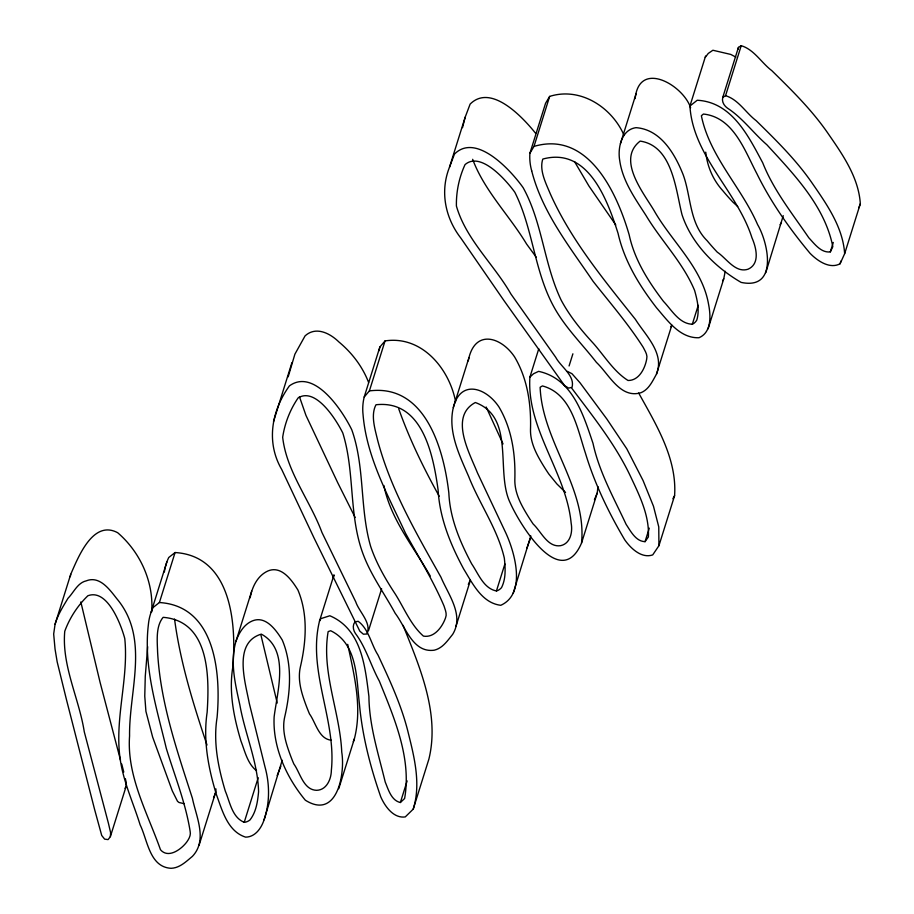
<?xml version="1.0" encoding="UTF-8"?>
<svg xmlns="http://www.w3.org/2000/svg" width="914" height="914" viewBox="0 0 914 914"><rect width="100%" height="100%" fill="white"/><g stroke="black" fill="none" stroke-linecap="round" stroke-linejoin="round"><path stroke-width="1.37" d="M151.69 611.946C153.86 582.024 140.265 552.147 117.689 532.725C92.92 519.381 78.204 557.334 70.732 574.289L55.069 624.285L53.675 634.008L55.046 649.089L57.171 661.862L66.322 699.084L94.588 809.416L101.717 835.487L104.63 839.132L108.092 839.6L110.365 836.653L126.029 786.657L126.281 782.704L125.355 778.705M597.985 486.591L597.219 493L581.555 542.996C560.762 591.598 520.055 524.933 510.332 503.146C495.022 472.23 515.896 417.515 475.326 402.514C449.117 416.533 469.385 452.773 477.416 472.789L505.579 532.451C514.868 552.353 526.624 593.677 500.792 605.297C481.952 603.057 472.629 583.578 463.752 569.114C450.453 544.516 439.645 518.044 438.092 489.824C433.259 455.332 422.725 399.624 375.997 404.753C370.501 415.082 374.969 428.906 377.562 439.92C390.278 488.727 416.167 532.976 440.651 576.665L440.936 577.157C448.283 594.648 464.461 615.225 452.659 634.373C447.506 640.68 442.639 648.255 434.184 650.208C412.785 653.064 405.713 627.095 395.191 613.305C384.794 594.191 371.838 576.494 363.875 556.089C348.348 516.73 355.215 472.744 342.796 432.996C336.375 420.04 315.867 386.885 298.135 397.898C290.104 409.598 284.768 423.239 282.677 437.269C286.516 471.67 310.12 500.564 321.945 532.451L355.752 601.858C359.179 612.06 371.964 623.051 366.88 633.996L363.406 634.202L359.819 631.163L313.993 537.866L281.729 469.51C265.837 442.216 271.572 410.649 289.407 385.879C314.416 367.748 342.739 411.129 351.787 429.82C365.063 467.157 359.59 508.298 370.65 546.412C376.419 563.55 385.582 579.35 395.499 594.397C404.274 608.404 410.969 625.199 423.433 636.11C434.264 638.052 442.273 626.993 445.495 617.978C447.277 613.945 445.164 609.798 443.998 605.913C433.202 580.664 418.772 557.243 405.519 533.262L405.393 533.011C387.913 495.205 366.514 456.92 363.052 414.625A53.492 51.881 17.4 0 1 364.195 397.019L379.858 347.023L385.057 340.911C421.777 335.312 449.231 368.502 455.606 401.646M581.555 542.996C586.879 487.185 542.265 441.805 540.128 387.262L542.436 385.925C571.57 393.751 577.202 428.346 585.417 453.093C594.534 483.495 608.644 512.583 624.742 539.831C630.66 548.251 641.468 558.785 652.71 554.901L658.925 545.715L658.766 526.921L653.487 506.265L643.068 480.536L626.764 448.763L606.827 418.989L580.013 382.772L571.97 373.723L567.388 371.37M658.925 545.715L674.589 495.719C677.16 458.44 656.001 424.37 638.658 392.997M147.668 646.701L145.269 676.303L144.766 696.16L145.92 711.366L152.638 737.072L172.3 790.896L177.499 801.281L178.995 802.481L183.897 803.623M535.73 133.455C523.025 117.552 491.126 83.094 470.127 104.105L465.18 117.186L449.505 167.182C439.828 191.357 445.152 217.852 460.839 238.074L503.98 300.603L564.612 385.662L568.645 388.096L572.027 387.342C575.192 375.665 560.785 366.868 555.723 357.305L510.892 293.977C493.948 264.295 465.923 239.468 456.406 206.016C456.12 191.837 459.091 177.487 465.043 164.611C480.787 150.89 506.39 180.561 514.833 192.26C533.673 229.608 534.267 274.28 556.089 310.726C567.32 329.657 583.018 345.126 596.431 362.39C609.09 374.317 620.229 398.904 640.954 392.723C648.951 389.433 652.47 381.172 656.481 374.123C664.912 353.215 645.524 335.518 635.413 319.363L635.059 318.929C603.686 279.57 570.85 239.891 550.194 193.597C545.829 183.12 539.111 170.198 542.802 159.059C588.193 146.651 607.502 200.166 618.07 233.401C624.308 261.096 639.343 285.556 656.526 307.789C667.677 320.654 679.993 338.454 698.993 337.734C711.88 332.205 710.772 315.444 708.51 303.985C702.066 267.391 671.527 241.49 653.921 210.311C642.782 191.803 616.642 159.31 640.154 141.099C672.601 145.909 675.697 189.826 682.004 214.653C691.532 243.707 715.114 267.276 741.14 282.403C778.202 290.252 768.537 243.318 757.603 224.604C741.437 187.313 709.618 156.408 701.369 115.735L703.414 114.044C733.485 117.243 744.67 150.536 756.895 173.706C770.936 202.348 789.662 228.888 810.044 253.304C817.23 260.661 829.581 269.424 840.069 263.78L844.65 253.704L860.325 203.708C858.612 177.567 842.914 154.957 828.461 134.061C812.432 110.537 792.05 90.509 771.804 70.641C761.522 62.929 754.084 49.47 741.208 45.7L738.432 47.402L722.757 97.398C721.569 101.591 724.037 105.716 727.384 108.092C742.419 117.78 753.353 133.078 766.846 144.743C793.889 174.208 824.862 206.096 832.814 246.7L830.323 251.898C821.035 253.075 814.477 243.787 808.787 237.754C792.289 213.556 773.598 190.272 762.722 162.806C748.303 135.9 731.897 102.14 697.222 100.243L689.921 106.047C692.938 156.123 737.29 191.494 751.959 237.8C756.118 247.374 760.459 263.678 748.052 269.207C735.404 273.366 726.447 258.239 717.307 252.184A216.961 210.426 17.4 0 1 707.208 240.782C689.35 223.279 691.19 196.807 683.226 174.894C675.023 154.112 660.891 129.514 636.041 127.663C621.349 129.605 617.521 148.091 619.715 160.487C622.571 181.075 635.024 198.372 645.97 215.43C661.233 240.919 683.215 262.878 694.629 290.526C697.279 300.032 699.758 310.326 696.799 320.071A12.122 11.756 17.4 0 1 693.498 323.625L692.321 324.23C679.159 323.784 671.653 309.937 663.484 301.392C648.266 281.443 634.487 259.713 629.175 234.852C617.064 193.117 588.422 130.371 533.993 146.4L529.903 153.278A53.492 51.881 17.4 0 0 531.708 170.872M738.158 49.379L738.432 47.402M110.365 836.653L110.617 832.7L108.446 823.365L84.271 731.783C79.038 698.376 61.615 665.563 64.757 631.277C69.647 617.921 77.656 605.628 87.87 595.757C107.395 588.319 121.082 624.616 124.772 638.578C129.011 679.833 113.416 721.397 120.785 762.893C124.521 784.361 133.707 804.126 140.105 824.794C147.657 840.32 149.553 867.089 171.067 868.3C179.772 868.003 186.09 861.548 192.42 856.361C207.832 840.057 196.156 816.728 192.386 798.208L192.203 797.671C176.882 750.291 160.293 702.078 157.596 651.99C157.242 640.714 155.654 626.307 163.126 617.327C209.957 621.097 209.409 677.674 207.135 712.326C202.988 740.146 208.289 768.103 216.458 794.7C222.273 810.558 227.62 831.409 245.626 837.144C255.326 837.041 261.347 828.095 264.089 819.789L282.197 760.242M725.213 271.287L723.762 278.793L708.099 328.789M513.177 593.277L530.817 535.901M635.173 98.598C638.966 59.639 682.964 84.796 690.618 107.726M462.507 127.652L465.18 117.186M70.298 576.677L70.732 574.289M288.173 376.831L294.902 354.164L305.07 335.884C315.936 325.978 330.023 333.267 338.877 341.939C351.959 352.804 362.424 366.468 368.582 382.383M783.252 215.704L765.772 272.68M250.173 597.813C252.024 587.062 257.565 575.546 268.019 570.93C281.455 565.309 291.84 580.207 297.93 590.033C308.167 614.414 306.213 641.788 300.363 667.014C297.85 678.085 300.478 689.362 304.099 699.85A216.938 210.403 17.4 0 0 309.492 713.925C315.73 722.494 318.757 739.015 331.268 740.191M565.56 492.44L556.855 483.917L548.834 474.046A216.938 210.403 17.4 0 1 540.745 461.216C535.113 451.596 530.269 441.028 530.497 429.626C531.251 404.571 527.607 378.933 514.673 357.054C501.729 337.426 476.114 329.029 468.973 357.591L453.31 407.587C447.7 431.625 459.365 455.035 468.699 476.571C479.553 504.06 497.65 529.16 504.334 558.157C505.373 567.948 506.093 578.482 501.558 587.576A12.122 11.756 17.4 0 1 497.707 590.547L496.439 590.958C483.54 588.467 478.353 573.638 471.704 563.915C459.971 541.876 449.951 518.295 448.843 493.023C443.907 449.871 425.593 383.64 369.393 390.906L364.195 397.019M468.254 360.904L468.973 357.591M538.78 348.76L529.892 377.139C526.498 429.294 566.257 472.252 571.147 523.162C572.781 531.731 570.622 543.419 560.75 545.647C547.623 547.772 541.179 531.468 533.17 524.03A216.938 210.403 17.4 0 1 525.07 511.212C519.438 501.592 514.593 491.024 514.833 479.622C515.587 454.566 511.931 428.929 499.01 407.05C486.054 387.422 460.45 379.024 453.31 407.587M705.277 57.342L708.27 53.423L712.886 50.247L730.766 54.429L735.804 57.079M333.347 577.774L334.01 575.043M251.67 591.198L236.006 641.182C229.78 662.33 235.389 684.335 239.914 705.22C245.066 734.159 257.839 762.173 258.582 791.764C257.645 801.544 256.217 811.998 249.956 819.972A12.122 11.756 17.4 0 1 245.558 822.143L244.232 822.303C232.076 817.447 229.894 801.921 225.324 791.147C218.195 767.349 213.088 742.362 217.075 717.501C221.005 674.361 215.921 605.993 159.402 602.532L153.061 607.513A53.492 51.881 17.4 0 0 148.399 624.502C143.304 666.42 156.66 707.984 166.279 748.28L166.439 748.806C174.78 776.077 185.611 802.858 190.112 831.123C191.072 835.088 189.118 838.652 186.924 841.783C181.566 849.14 168.37 859.034 160.476 849.723C147.52 812.969 126.635 776.066 129.571 735.953C128.943 690.321 149.965 638.292 116.912 598.819C109.691 589.679 99.763 575.432 86.282 580.847C77.553 582.789 73.828 592.352 68.024 598.259C63.009 606.565 57.753 614.882 55.069 624.285M264.089 819.789C269.904 802.686 269.79 784.189 264.98 766.869L249.248 703.186C245.26 681.981 232.864 642.622 261.313 634.122C290.092 649.626 277.193 691.795 274.131 716.896C272.578 747.126 286.322 777.266 305.333 800.207C337.106 820.189 345.343 773.827 341.745 752.131C339.997 711.937 321.202 672.121 328.149 631.597L330.685 630.729C357.728 643.867 356.403 678.839 359.488 704.58C362.344 736.01 370.387 767.154 380.761 796.848C384.885 806.274 393.5 818.601 405.256 816.922L413.219 809.13L428.883 759.134C440.022 713.663 419.686 666.877 403.074 625.347M338.74 788.736L354.404 738.741C362.424 707.322 354.221 675.172 347.708 644.359M333.896 575.146L319.5 621.086C307.264 671.105 336.535 720.083 331.359 770.331C331.256 779.082 326.721 790.039 316.621 790.313C303.357 789.936 300.192 772.73 293.817 763.921A216.938 210.403 17.4 0 1 288.424 749.846C284.814 739.357 282.175 728.081 284.7 717.01C290.549 691.784 292.491 664.409 282.266 640.029C276.177 630.203 265.791 615.305 252.355 620.926C243.912 624.422 238.965 632.945 236.006 641.182M413.219 809.13C421.046 784.361 414.476 757.855 408.398 733.428C401.806 706.031 389.844 680.404 377.962 654.984C371.084 644.279 368.879 629.152 358.162 621.28L354.929 621.908C352.301 625.347 353.101 630.066 355.409 633.436C366.057 647.58 370.844 665.598 379.333 681.079C394.163 717.753 411.791 758.197 404.605 798.539L400.366 802.526C391.283 800.481 388.359 789.559 385.205 781.973C378.407 753.799 369.222 725.693 368.913 696.457C365.109 666.432 361.658 629.255 329.84 615.762L320.86 618.641L319.5 621.086M280.872 766.183L277.193 775.495M151.153 612.106L166.816 562.11M159.402 602.532L175.077 552.536C231.585 555.998 236.669 624.365 232.739 667.506C228.763 692.366 233.858 717.353 240.988 741.151C244.918 751.262 247.545 763.818 256.514 770.685M273.503 421.594L291.886 362.755M199.024 845.404L215.955 791.41L215.887 788.862M369.393 390.906L385.057 340.911M244.232 822.303L258.205 777.711M368.513 630.66L381.641 588.776M529.903 153.278L545.567 103.282L549.657 96.404C580.196 86.716 611.626 107.121 623.919 134.975M533.993 146.4L549.657 96.404M400.366 802.526L407.141 780.91M455.983 626.284L470.379 580.344M620.457 143.578L636.121 93.582M496.439 590.958L504.905 563.938M569.079 365.966L572.895 353.809M689.921 106.047L705.585 56.051M722.757 97.398L725.545 95.696L741.208 45.7M656.481 374.123L671.733 325.487M692.321 324.23L698.25 305.31M529.892 377.139L533.513 373.757L538.609 371.358C572.484 378.625 583.223 414.488 592.992 443.301C599.173 472.035 613.797 497.913 626.101 524.328C630.706 531.194 635.698 541.362 645.044 541.671L649.283 528.155M830.323 251.898L833.294 242.45M840.069 263.78L840.914 261.073M215.533 792.735L213.556 797.865M530.44 538.312L526.955 547.943M449.505 167.182L454.464 154.1C476.217 132.164 511.2 170.792 523.151 187.69C542.425 222.513 543.921 264.135 561.139 300.089C569.673 316.118 581.315 330.308 593.586 343.618C604.554 356.094 613.911 371.644 628.021 380.475C639.012 380.681 645.044 368.433 646.701 359.031C647.786 354.758 645.01 350.999 643.228 347.343C628.398 324.07 610.301 303.174 593.255 281.535L593.083 281.318C569.593 246.666 542.162 212.208 531.708 170.872M858.874 207.741L860.325 203.708M353.295 741.7L354.404 738.741M597.219 493L594.42 499.741M468.322 584.377L470.093 580.436M670.887 326.824L671.733 325.03M672.91 498.713L674.589 495.719M722.574 280.758L723.762 278.793M125.012 788.325L126.029 786.657M780.11 224.673L781.447 222.685M645.044 541.671L648.38 536.941C649.511 515.61 639.549 495.571 630.683 476.742C615.556 444.558 593.106 416.635 571.867 388.359M175.077 552.536L168.724 557.517A53.492 51.881 17.4 0 0 164.349 572.038M725.545 95.696C738.421 99.466 745.858 112.925 756.141 120.637C776.374 140.505 796.757 160.521 812.797 184.057C827.25 204.953 842.948 227.563 844.65 253.704M737.712 206.518L732.982 202.188A216.961 210.426 17.4 0 1 722.871 190.786C713.114 180.081 707.253 166.565 705.745 152.158M615.796 224.97L588.924 186.01L574.483 161.527M536.21 257.154L526.555 243.981C509.406 215.453 484.409 190.82 472.664 159.31M430.243 575.991C413.562 546.721 390.621 519.243 383.891 485.494M439.211 496.222C423.662 468.174 409.461 439.2 398.767 408.924M355.146 517.473L337.757 482.786L305.95 415.379L299.449 396.733M503.031 443.93L486.145 406.993M207.01 745.036C193.231 703.929 180.241 662.193 174.551 619.075M120.488 760.06L100.026 682.141L80.832 601.949M121.722 764.035L123.767 772.033M277.216 703.037L260.993 635.299M379.116 350.679A53.492 51.881 17.4 0 1 379.87 347.023"/></g></svg>
